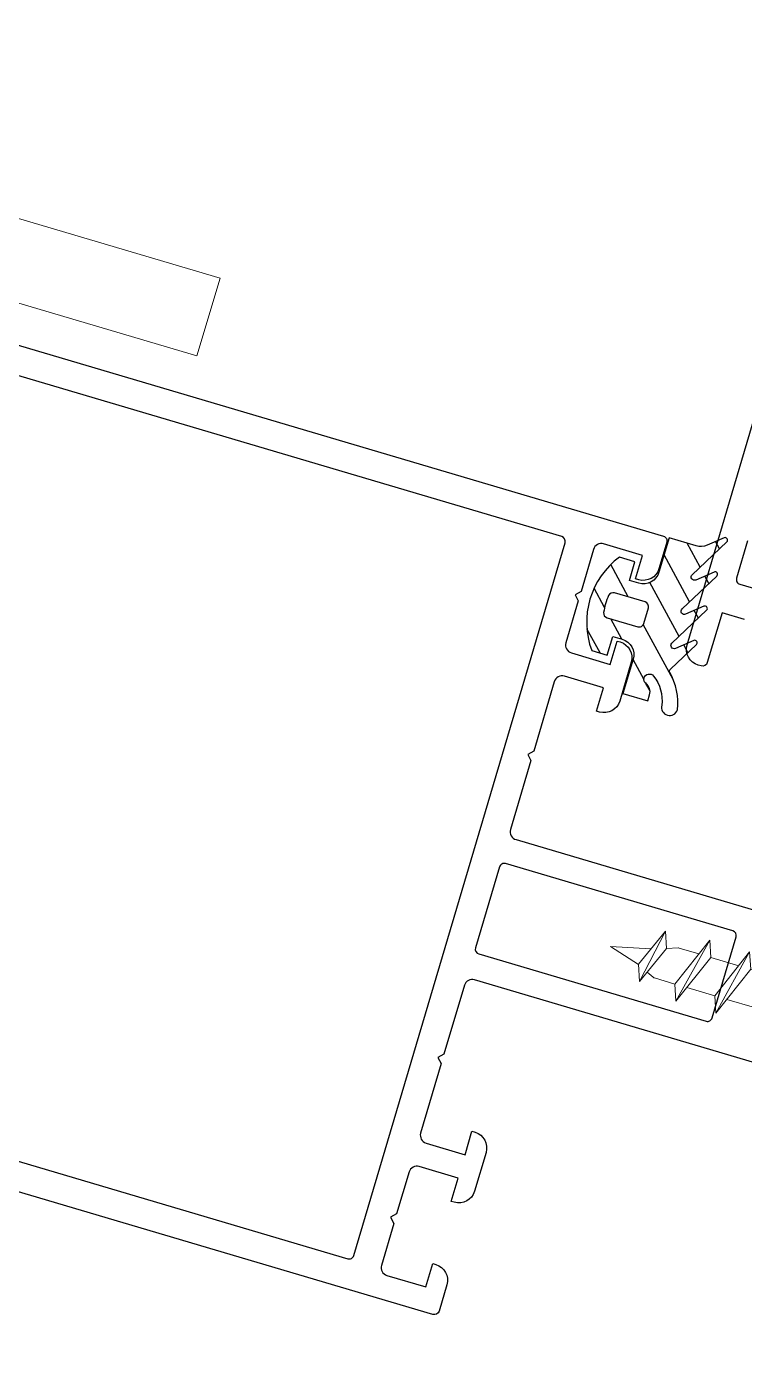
# Model space of a CAD drawing. Header units: millimetres. Extents: x 62878 to 70819, y -67946 to -61850.
# Drawn here: x 67519.05 to 67523.47, y -67138.4 to -67130.21 of the extents above; entities that cross this region are included whole.
import ezdxf

# ---------------------------------------------------------------- set-up
doc = ezdxf.new("R2010")
doc.units = ezdxf.units.MM
doc.layers.add('Dog_dos_yeni', color=63, linetype='Continuous', lineweight=5)
doc.layers.add('DOGRAMA', color=171, linetype='Continuous', lineweight=0)

# ---------------------------------------------------------------- blocks, each defined once
blk = doc.blocks.new('a2we')
at = {"lineweight": 5, "ltscale": 0.5}
for p, q in [((-196.0144480926461, -415.2868589025547), (-196.5925912144022, -417.2488821181558)), ((-196.0144480926461, -415.2868589025547), (-195.4639709594615, -417.7110762494052)), ((-197.5747968978259, -417.6063757508618), (-196.5747276986959, -417.2423803302317)), ((-194.1582851917165, -418.2620245979042), (-197.5747968978259, -417.6063757508618)), ((-195.1583543907882, -418.6260200186506), (-197.5747968978259, -417.6063757508618)), ((-196.5747276986959, -417.2423803302317), (-194.1582851917165, -418.2620245979042)), ((-197.1143788935161, -419.7428166739272), (-197.1143788935161, -418.4283854465556)), ((-196.8896500078097, -417.895480952812), (-197.0961171580722, -418.3448917148726)), ((-194.1582851917165, -418.2620245979042), (-195.1583543907882, -418.6260200186506)), ((-195.1583543907882, -418.6260200186506), (-194.9264251741961, -419.2953524503964)), ((-194.9154016761394, -420.634479622855), (-194.9154016761394, -419.3608343693425)), ((-198.1144480926461, -420.1068120946153), (-197.1143788935161, -419.7428166739268)), ((-194.9154016761721, -421.4039929561312), (-198.1144480926461, -420.1068120946153)), ((-193.9153324771005, -421.0399975355008), (-198.1144480926461, -420.1068120946153)), ((-197.1143788935161, -419.7428166739268), (-193.9153324771005, -421.0399975355008)), ((-197.1143788935161, -419.7428166739268), (-193.9153324771005, -421.0399975355008)), ((-197.1143788935161, -422.2969096404012), (-197.1143788935162, -420.512330007273)), ((-193.9153324771005, -421.0399975355008), (-194.9154016761721, -421.4039929561312)), ((-194.9154016761721, -423.1885725893157), (-194.9154016761721, -421.4039929561312)), ((-198.1144480926461, -422.6609050610894), (-197.1143788935161, -422.2969096404012)), ((-194.9154016761721, -423.9580859226053), (-198.1144480926461, -422.6609050610894)), ((-193.9153324771005, -423.594090501975), (-198.1144480926461, -422.6609050610894)), ((-197.1143788935161, -422.2969096404012), (-193.9153324771005, -423.594090501975)), ((-197.1143788935161, -422.2969096404012), (-193.9153324771005, -423.594090501975)), ((-197.1143788935161, -424.8510026068752), (-197.1143788935162, -423.0664229737469)), ((-193.9153324771005, -423.594090501975), (-194.9154016761721, -423.9580859226053)), ((-194.9154016761721, -425.7426655557898), (-194.9154016761721, -423.9580859226053)), ((-198.1144480926461, -425.2149980275636), (-197.1143788935161, -424.8510026068752)), ((-197.1143788935161, -424.8510026068752), (-193.9153324771005, -426.1481834684492)), ((-197.1143788935161, -424.8510026068752), (-193.9153324771005, -426.1481834684492)), ((-194.9154016761721, -426.5121788890793), (-198.1144480926461, -425.2149980275636)), ((-193.9153324771005, -426.1481834684492), (-198.1144480926461, -425.2149980275636)), ((-197.1143788935161, -427.3050955733496), (-197.1143788935162, -425.6205159402211)), ((-193.9153324771005, -426.1481834684492), (-194.9154016761721, -426.5121788890793)), ((-194.9154016761721, -428.1967585222638), (-194.9154016761721, -426.5121788890793)), ((-198.1144480926461, -427.669090994038), (-197.1143788935161, -427.3050955733496)), ((-197.1143788935161, -427.3050955733496), (-193.9153324771005, -428.6022764349236)), ((-197.1143788935161, -427.3050955733496), (-193.9153324771005, -428.6022764349236)), ((-194.9154016761721, -428.9662718555534), (-198.1144480926461, -427.669090994038)), ((-193.9153324771005, -428.6022764349236), (-198.1144480926461, -427.669090994038)), ((-197.1143788935161, -429.5591885398237), (-197.1143788935161, -428.0237477951896)), ((-193.9153324771005, -428.6022764349236), (-194.9154016761721, -428.9662718555534)), ((-194.9154016761721, -430.450851488738), (-194.9154016761721, -428.9662718555534)), ((-198.1144480926461, -429.9231839605702), (-197.1143788935161, -429.5591885398237)), ((-194.9154016761721, -431.2203648220857), (-198.1144480926461, -429.9231839605702)), ((-193.9153324771005, -430.8563694013976), (-198.1144480926461, -429.9231839605702)), ((-197.1143788935161, -429.5591885398237), (-193.9153324771005, -430.8563694013976)), ((-197.1143788935161, -429.5591885398237), (-193.9153324771005, -430.8563694013976)), ((-197.1143788935161, -431.8132815063559), (-197.1143788935161, -430.2778407616635)), ((-193.9153324771005, -430.8563694013976), (-194.9154016761721, -431.2203648220857)), ((-194.9154016761721, -432.7049444552304), (-194.9154016761721, -431.2203648220857)), ((-198.1144480926461, -432.177276926986), (-197.1143788935161, -431.8132815063559)), ((-194.9154016761721, -433.4744577885599), (-198.1144480926461, -432.177276926986)), ((-193.9153324771005, -433.1104623678716), (-198.1144480926461, -432.177276926986)), ((-197.1143788935161, -431.8132815063559), (-193.9153324771005, -433.1104623678716)), ((-197.1143788935161, -431.8132815063559), (-193.9153324771005, -433.1104623678716)), ((-197.1143788935161, -434.0673744728301), (-197.1143788935161, -432.5319337281958)), ((-193.9153324771005, -433.1104623678716), (-194.9154016761721, -433.4744577885599)), ((-198.1144480926461, -434.4313698935184), (-197.1143788935161, -434.0673744728301)), ((-197.1143788935161, -434.0673744728301), (-193.9153324771005, -435.364555334404)), ((-197.1143788935161, -434.0673744728301), (-193.9153324771005, -435.364555334404)), ((-194.9154016761721, -434.9590374217446), (-194.9154016761721, -433.4744577885599)), ((-194.9154016761721, -435.7285507550341), (-198.1144480926461, -434.4313698935184)), ((-193.9153324771005, -435.364555334404), (-198.1144480926461, -434.4313698935184)), ((-197.1143788935161, -436.3642339800811), (-197.1143788935161, -434.7860266946118)), ((-193.9153324771005, -435.364555334404), (-194.9154016761721, -435.7285507550341)), ((-194.9154016761721, -437.2558969289955), (-194.9154016761721, -435.7285507550341)), ((-198.1144480926461, -436.7282294008277), (-197.1143788935161, -436.3642339800811)), ((-197.1143788935161, -436.3642339800811), (-193.9153324771005, -437.6614148416551)), ((-197.1143788935161, -436.3642339800811), (-193.9153324771005, -437.6614148416551)), ((-194.9154016761721, -438.0254102623434), (-198.1144480926461, -436.7282294008277)), ((-193.9153324771005, -437.6614148416551), (-198.1144480926461, -436.7282294008277)), ((-197.1143788935161, -438.6610934873901), (-197.1143788935161, -437.1337473134849)), ((-193.9153324771005, -437.6614148416551), (-194.9154016761721, -438.0254102623434)), ((-194.9154016761721, -439.5527564362646), (-194.9154016761721, -438.0254102623434)), ((-198.1144480926461, -439.0250889080787), (-197.1143788935161, -438.6610934873901)), ((-194.9154016761721, -440.3222697695944), (-198.1144480926461, -439.0250889080787)), ((-193.9153324771005, -439.9582743489061), (-198.1144480926461, -439.0250889080787)), ((-197.1143788935161, -438.6610934873901), (-193.9153324771005, -439.9582743489061)), ((-197.1143788935161, -438.6610934873901), (-193.9153324771005, -439.9582743489061)), ((-197.1143788935161, -440.9579529946993), (-197.1143788935161, -439.430606820736)), ((-193.9153324771005, -439.9582743489061), (-194.9154016761721, -440.3222697695944)), ((-194.9154016761721, -441.849615943574), (-194.9154016761721, -440.3222697695944)), ((-198.1144480926461, -441.3219484153295), (-197.1143788935161, -440.9579529946993)), ((-194.9154016761721, -442.6191292769035), (-198.1144480926461, -441.3219484153295)), ((-193.9153324771005, -442.2551338562151), (-198.1144480926461, -441.3219484153295)), ((-197.1143788935161, -440.9579529946993), (-193.9153324771005, -442.2551338562151)), ((-197.1143788935161, -443.2537258831643), (-197.1143788935161, -441.7274663280053)), ((-193.9153324771005, -442.2551338562151), (-194.9154016761721, -442.6191292769035)), ((-194.9154016761721, -444.1453888320787), (-194.9154016761721, -442.6191292769035)), ((-198.1144480926461, -443.6177213039109), (-197.1143788935161, -443.2537258831643)), ((-194.9154016761721, -444.9149021654266), (-198.1144480926461, -443.6177213039109)), ((-193.9153324771005, -444.5509067447383), (-198.1144480926461, -443.6177213039109)), ((-197.1143788935161, -443.2537258831643), (-193.9153324771005, -444.5509067447383)), ((-197.1143788935161, -445.5538642814245), (-197.1143788935161, -444.0232392165685)), ((-193.9153324771005, -444.5509067447383), (-194.9154016761721, -444.9149021654266)), ((-198.1144480926461, -445.9178597020545), (-197.1143788935161, -445.5538642814245)), ((-197.1143788935161, -445.5538642814245), (-193.9153324771005, -446.8510451429402)), ((-197.1143788935161, -445.5538642814245), (-193.9153324771005, -446.8510451429402)), ((-194.9154016761721, -446.4455272302989), (-194.9154016761721, -444.9149021654266)), ((-193.9153324771005, -446.8510451429402), (-198.1144480926461, -445.9178597020545)), ((-194.9154016761721, -447.2150405636282), (-198.1144480926461, -445.9178597020545)), ((-197.1143788935161, -447.8540026795677), (-197.1143788935161, -446.3233776147298)), ((-193.9153324771005, -446.8510451429402), (-194.9154016761721, -447.2150405636282)), ((-194.9154016761721, -448.7456656284821), (-194.9154016761721, -447.2150405636282)), ((-197.1143788935161, -447.8540026795677), (-198.1144480926461, -448.2179981003141)), ((-193.9153324771005, -449.1511835411412), (-197.1143788935161, -447.8540026795677)), ((-194.9154016761721, -449.5151789618299), (-198.1144480926461, -448.2179981003141)), ((-198.1144480926461, -448.2179981003141), (-193.9153324771005, -449.1511835411412)), ((-197.1143788935161, -450.1541410778275), (-197.1143788935161, -448.6235160129718)), ((-193.9153324770423, -449.1511835411412), (-194.9154016761721, -449.5151789618299)), ((-194.9154016761723, -451.0458040266858), (-194.9154016761721, -449.5151789618299)), ((-198.1144480926461, -450.5181364984577), (-197.1143788935161, -450.1541410778275)), ((-194.9154016761721, -451.8153173600317), (-198.1144480926461, -450.5181364984577)), ((-193.9153324770423, -451.4513219393434), (-198.1144480926461, -450.5181364984577)), ((-197.1143788935161, -450.1541410778275), (-193.9153324770423, -451.4513219393434)), ((-197.1143788935161, -453.2868589025547), (-197.1143788935162, -450.9236544111328)), ((-193.9153324770423, -451.4513219393434), (-194.9154016761721, -451.8153173600317)), ((-194.9154016761721, -453.2868589025547), (-194.9154016761721, -451.8153173600317)), ((-192.7980524524961, -453.2868589025547), (-199.230843732796, -453.2868589025547)), ((-199.230843732796, -454.5827171301502), (-199.230843732796, -453.2868589025547)), ((-192.7980524524961, -454.5827171301502), (-192.7980524524961, -453.2868589025547))]:
    blk.add_line(p, q, dxfattribs=at)
blk.add_lwpolyline([(-196.4690204826777, -455.6637351848848), (-196.1125089353335, -455.3998333582319), (-195.9163872499585, -455.3998333582319), (-195.5598757026143, -455.6637351848848)], dxfattribs=at)
for centre, radius, start, end in [((-196.9143788935627, -418.4283854465556), 0.2, 155.3251238657465, 180), ((-195.115401676151, -419.3608343693425), 0.2, 0, 19.11162363728389), ((-195.6603624057317, -449.5292358589606), 6.187568978619671, 234.757305859688, 262.4904896380407), ((-196.3685337795604, -449.5292358589606), 6.187568978619673, 277.5095103619591, 305.2426941403116)]:
    blk.add_arc(centre, radius, start, end, dxfattribs=at)

msp = doc.modelspace()

# ---------------------------------------------------------------- hatches: boundary and pattern name
at = {"layer": 'DOGRAMA', "lineweight": -2}
h = msp.add_hatch(dxfattribs=at)
h.set_pattern_fill('ANSI31', color=256, scale=0.05, angle=433.5095802160129, style=0)
h.set_pattern_definition([(118.5057849382238, (67483.42486786598, -67238.9341824455), (-0.1395045678385946, -0.07576303882611214), [])])
edge = h.paths.add_edge_path()
edge.add_arc((67523.19984457226, -67133.31387629567), 0.09999999980797988, 253.5057851759814, 293.50578518092755, ccw=False)
edge.add_line((67523.17145271922, -67133.4097611362), (67523.00549717236, -67133.36062108909))
edge.add_line((67523.00549717236, -67133.36062108909), (67522.94303509445, -67133.57156773822))
edge.add_arc((67522.84715025402, -67133.54317588512), 0.09999999973166616, 253.5057851170711, 343.5057851194383, ccw=False)
edge.add_line((67522.81875840091, -67133.63906072553), (67522.76122749591, -67133.62202561335))
edge.add_line((67522.76122749591, -67133.62202561335), (67522.7952977203, -67133.50696380476))
edge.add_line((67522.7952977203, -67133.50696380476), (67522.6994128802, -67133.47857195129))
edge.add_arc((67522.99777668214, -67133.87979388704), 0.5000000000356118, 126.63588729181, 200.3756825836874)
edge.add_line((67522.52906175927, -67134.05388099489), (67522.62494659936, -67134.08227284836))
edge.add_line((67522.62494659936, -67134.08227284836), (67522.65901682375, -67133.96721103931))
edge.add_line((67522.65901682375, -67133.96721103931), (67522.71654772782, -67133.9842461515))
edge.add_arc((67522.68815587457, -67134.08013099228), 0.1000000001078557, -16.494214903693887, 73.50578509630611, ccw=False)
edge.add_line((67522.78404071534, -67134.10852284553), (67522.72157863749, -67134.31946949515))
edge.add_line((67522.72157863749, -67134.31946949515), (67522.87449099243, -67134.36474740472))
edge.add_line((67522.87449099243, -67134.36474740472), (67522.88569992373, -67134.32689265038))
edge.add_arc((67522.82337477744, -67134.30843794554), 0.0649999999359337, 343.505784851926, 411.915120362957)
edge.add_arc((67522.88363237132, -67134.23154680662), 0.03268943074171815, 38.075505693390085, 231.9151203184841, ccw=False)
edge.add_arc((67522.72018867597, -67134.36296405699), 0.2424115898392135, -6.8035207933027095, 38.70325161429167, ccw=False)
edge.add_arc((67523.0092211793, -67134.40461233802), 0.05002797722075913, 165.0203898850101, 342.5336261845802)
edge.add_arc((67522.68765938294, -67134.37660190601), 0.3717812401709059, 353.3542853460711, 390.0058058360476)
edge.add_arc((67523.02817038198, -67134.18322167547), 0.02000000015686996, 133.5057846008762, 201.8914475085875, ccw=False)
edge.add_line((67523.01440182576, -67134.16871557795), (67523.173996698, -67134.01723507176))
edge.add_arc((67523.16367028089, -67134.00635549895), 0.0149999998290876, 313.5057852809476, 473.5057852477064)
edge.add_line((67523.157687656, -67133.992600202), (67523.0447808565, -67134.04170703085))
edge.add_arc((67523.03680402366, -67134.02336663475), 0.0199999997754139, 133.505784103254, 293.5057841218307, ccw=False)
edge.add_line((67523.0230354678, -67134.00886053736), (67523.23645877493, -67133.80628842262))
edge.add_arc((67523.2261323578, -67133.7954088497), 0.01499999992300551, 313.5057850937186, 473.5057850193801)
edge.add_line((67523.22014973292, -67133.78165355264), (67523.10724293438, -67133.83076038148))
edge.add_arc((67523.09926610149, -67133.81241998546), 0.01999999971856318, 133.5057843615477, 293.50578437450804, ccw=False)
edge.add_line((67523.08549754563, -67133.79791388821), (67523.29892085277, -67133.59534177349))
edge.add_arc((67523.28859443564, -67133.58446220044), 0.01500000001799668, 313.505784749327, 473.5057846891102)
edge.add_line((67523.2826118108, -67133.57070690325), (67523.1697050122, -67133.6198137321))
edge.add_arc((67523.16172817936, -67133.60147333599), 0.01999999979456221, 133.5057841334907, 293.5057841434326, ccw=False)
edge.add_line((67523.14795962349, -67133.5869672386), (67523.36138293063, -67133.38439512388))
edge.add_arc((67523.35105651352, -67133.37351555095), 0.0149999999135242, 313.5057849748218, 473.5057849684083)
edge.add_line((67523.34507388866, -67133.35976025388), (67523.23972873847, -67133.40557827627))
edge = h.paths.add_edge_path(flags=16)
edge.add_line((67522.62354356758, -67133.85241550514), (67522.81205897027, -67133.90823560856))
edge.add_arc((67522.82057652625, -67133.87947015617), 0.03000000018010352, 253.5057851711639, 343.5057851711639)
edge.add_line((67522.84934197864, -67133.88798771215), (67522.87773383211, -67133.7921028716))
edge.add_arc((67522.8489683796, -67133.78358531573), 0.0300000002586757, 343.5057854474767, 433.5057854474767)
edge.add_line((67522.85748593547, -67133.75481986323), (67522.66897053274, -67133.6989997603))
edge.add_arc((67522.66045297691, -67133.7277652122), 0.02999999967833627, 73.50578517725512, 155.7393509967131)
edge.add_arc((67522.99777668143, -67133.87979388793), 0.3999999995063686, 155.7393505777365, 171.272218913891)
edge.add_arc((67522.63206112359, -67133.82365005273), 0.03000000021334983, 171.2722193028985, 253.5057851336484)

# ---------------------------------------------------------------- linework, layer by layer
at = {"layer": 'Dog_dos_yeni'}
msp.add_lwpolyline([(67507.31563968482, -67140.18689165454), (67512.14225477731, -67123.88646875364), (67512.62167898056, -67124.02842802087), (67511.13110667212, -67129.06238215214), (67520.24016652865, -67131.75960823323), (67520.09820726213, -67132.23903243626), (67510.9891474047, -67129.54180635518), (67509.427595463, -67134.81547258765), (67518.53665531953, -67137.51269866871), (67518.3946960521, -67137.99212287177), (67509.28563619558, -67135.29489679069), (67507.79506388807, -67140.32885092174), (67507.31563968482, -67140.18689165454)], close=True, dxfattribs=at)
at = {"layer": 'DOGRAMA', "lineweight": -2, "ltscale": 0.5}
for points in [[(67512.86463003469, -67130.35787308238), (67522.97089223377, -67133.35037443985, -0.4142135623732619), (67522.99114013041, -67133.38765744797), (67522.94287397977, -67133.5506616766, -0.4142135623730951), (67522.81859728525, -67133.61815466391), (67522.7994203163, -67133.61247629327), (67522.84200809701, -67133.46864903219), (67522.60229599582, -67133.3976693987, 0.4142135623730951), (67522.54015764859, -67133.43141589225), (67522.46349964445, -67133.6903049619), (67522.42621663609, -67133.71055285784), (67522.44646453275, -67133.74783586619), (67522.36980652768, -67134.00672493585, 0.4142135623730951), (67522.40355302143, -67134.06886328287), (67522.6432651226, -67134.13984291634), (67522.68585290332, -67133.99601565572), (67522.70502987131, -67134.00169402639, -0.4142135623728953), (67522.77252285791, -67134.12597072044), (67522.70154322468, -67134.36568282207, -0.4142135623729619), (67522.57726653016, -67134.4331758089), (67522.55808956217, -67134.42749743827), (67522.60067734192, -67134.28367017764), (67522.36096524168, -67134.21269054369, 0.4142135623731395), (67522.2988268935, -67134.246437037), (67522.1719553333, -67134.67490710467), (67522.13467232493, -67134.69515500062), (67522.15492022064, -67134.73243800897), (67522.02910428584, -67135.15734302303, 0.4142135623730951), (67522.06285077962, -67135.21948136984), (67523.78877791064, -67135.7305347328)], [(67523.47080099999, -67133.86342046586), (67523.33176798231, -67133.82225227835), (67523.24091405096, -67134.1290837683, -0.4142135623730951), (67523.20363104262, -67134.14933166423), (67523.18445407457, -67134.14365329356, -0.4142135623730951), (67523.11696108704, -67134.01937659977), (67523.76429534631, -67131.8332022342, -0.4142135623730951)], [(67523.48918090294, -67133.37869149119), (67523.42104045424, -67133.60881510834, 0.4142135623730951), (67523.44128835085, -67133.64609811646), (67523.59470409597, -67133.69152508213, -0.4142135623730951)], [(67523.5332512293, -67136.59349829784), (67521.80732409825, -67136.08244493532, 0.4142135623730951), (67521.74518575097, -67136.11619142863), (67521.61936981525, -67136.54109644293), (67521.58208680782, -67136.56134433889), (67521.60233470355, -67136.59862734722), (67521.47546314335, -67137.02709741466, 0.4142135623730951), (67521.50920963619, -67137.08923576146), (67521.7489217383, -67137.1602153954), (67521.79150951898, -67137.01638813435), (67521.81068648607, -67137.0220665052, -0.4142135623729619), (67521.87817947363, -67137.14634319927), (67521.80719984038, -67137.38605530042, -0.4142135623728953), (67521.68292314585, -67137.45354828773), (67521.66374617782, -67137.44786991709), (67521.70633395758, -67137.304042656), (67521.46662185549, -67137.23306302253, 0.4142135623730951), (67521.40448350916, -67137.26680951608), (67521.32782550505, -67137.52569858571), (67521.29054249669, -67137.54594648165), (67521.3107903933, -67137.58322949), (67521.23413238829, -67137.84211855965, 0.4142135623730951), (67521.26787888203, -67137.90425690668), (67521.50759098318, -67137.97523654017), (67521.5501787639, -67137.83140927955), (67521.56935573192, -67137.8370876502, -0.4142135623728953), (67521.63684871851, -67137.96136434424), (67521.58858256787, -67138.12436857312, -0.4142135623729288), (67521.5512995595, -67138.14461646929), (67511.44503736043, -67135.1521151118, -0.4142135623729288)]]:
    msp.add_lwpolyline(points, format="xyb", dxfattribs=at)
msp.add_lwpolyline([(67515.11476087394, -67131.21187027889), (67514.77916393081, -67131.1124987917), (67512.98611741172, -67130.5815711318, 0.4142135623730953), (67512.94883440429, -67130.60181902774), (67511.64848751391, -67134.99334472693, 0.4142135623730951), (67511.66873541055, -67135.03062773502), (67513.46178192965, -67135.56155539538), (67513.79737887185, -67135.66092688257), (67521.02709585318, -67137.80167263525, 0.4142135623730951), (67521.06437886058, -67137.78142473933), (67522.36472575003, -67133.38989904018, 0.4142135623722071), (67522.34447785432, -67133.3526160318)], format="xyb", close=True, dxfattribs=at)
at = {"layer": 'DOGRAMA', "lineweight": -2}
for points in [[(67523.23972873847, -67133.40557827627, -0.176326980708443), (67523.17145271922, -67133.4097611362), (67523.00549717236, -67133.36062108909), (67522.94303509445, -67133.57156773822, -0.4142135623726288), (67522.81875840091, -67133.63906072553), (67522.76122749591, -67133.62202561335), (67522.7952977203, -67133.50696380476), (67522.6994128802, -67133.47857195129, 0.3333333333332321), (67522.52906175927, -67134.05388099489), (67522.62494659936, -67134.08227284836), (67522.65901682375, -67133.96721103931), (67522.71654772782, -67133.9842461515, -0.4142135623730951), (67522.78404071534, -67134.10852284553), (67522.72157863749, -67134.31946949515), (67522.87449099243, -67134.36474740472), (67522.88569992373, -67134.32689265038, 0.3076847592325163), (67522.86346860918, -67134.25727658662, -1.128701775594264), (67522.90936544989, -67134.21138725434, -0.2012120834862478), (67522.96089325924, -67134.3916813424, 0.9785310008383128), (67523.05694252992, -67134.41962803643, 0.1612998685773607), (67523.00961254345, -67134.19067866115, -0.3075716929248266), (67523.01440182576, -67134.16871557795), (67523.173996698, -67134.01723507176, 0.8390996311771568), (67523.157687656, -67133.992600202), (67523.0447808565, -67134.04170703085, -0.8390996311749109), (67523.0230354678, -67134.00886053736), (67523.23645877493, -67133.80628842262, 0.8390996311813727), (67523.22014973292, -67133.78165355264), (67523.10724293438, -67133.83076038148, -0.8390996311751685), (67523.08549754563, -67133.79791388821), (67523.29892085277, -67133.59534177349, 0.8390996311750223), (67523.2826118108, -67133.57070690325), (67523.1697050122, -67133.6198137321, -0.8390996311790603), (67523.14795962349, -67133.5869672386), (67523.36138293063, -67133.38439512388, 0.8390996311813727), (67523.34507388866, -67133.35976025388)], [(67522.62354356758, -67133.85241550514), (67522.81205897027, -67133.90823560856, 0.414213562374205), (67522.84934197864, -67133.88798771215), (67522.87773383211, -67133.7921028716, 0.4142135623730951), (67522.85748593547, -67133.75481986323), (67522.66897053274, -67133.6989997603, 0.3750467088372598), (67522.63310240646, -67133.71543856316, 0.0678788880673013), (67522.60240851049, -67133.81909785005, 0.3750467088370437)]]:
    msp.add_lwpolyline(points, format="xyb", close=True, dxfattribs=at)
at = {"layer": 'DOGRAMA', "lineweight": -2, "ltscale": 5}
msp.add_lwpolyline([(67523.39816551827, -67135.78173980501), (67521.99824684547, -67135.36721874401, 0.4142135623730951), (67521.96096383709, -67135.38746664018), (67521.81332619971, -67135.88606781147, 0.4142135623730951), (67521.83357409542, -67135.92335081984), (67523.23349276827, -67136.33787188058, 0.4142135623730951), (67523.27077577659, -67136.31762398464), (67523.418413414, -67135.81902281313, 0.4142135623730951)], format="xyb", close=True, dxfattribs=at)

# ---------------------------------------------------------------- block references
at = {"layer": 'DOGRAMA', "linetype": 'ByBlock', "lineweight": -2, "xscale": 0.09999999999464712, "yscale": 0.09999999999464712, "zscale": 0.09999999999464712, "rotation": 73.50578494244682}
msp.add_blockref('a2we', (67488.39089362617, -67105.29135365733), dxfattribs=at)

doc.saveas('drawing.dxf')
